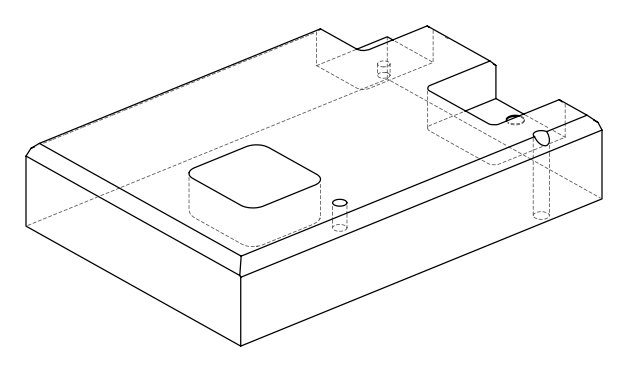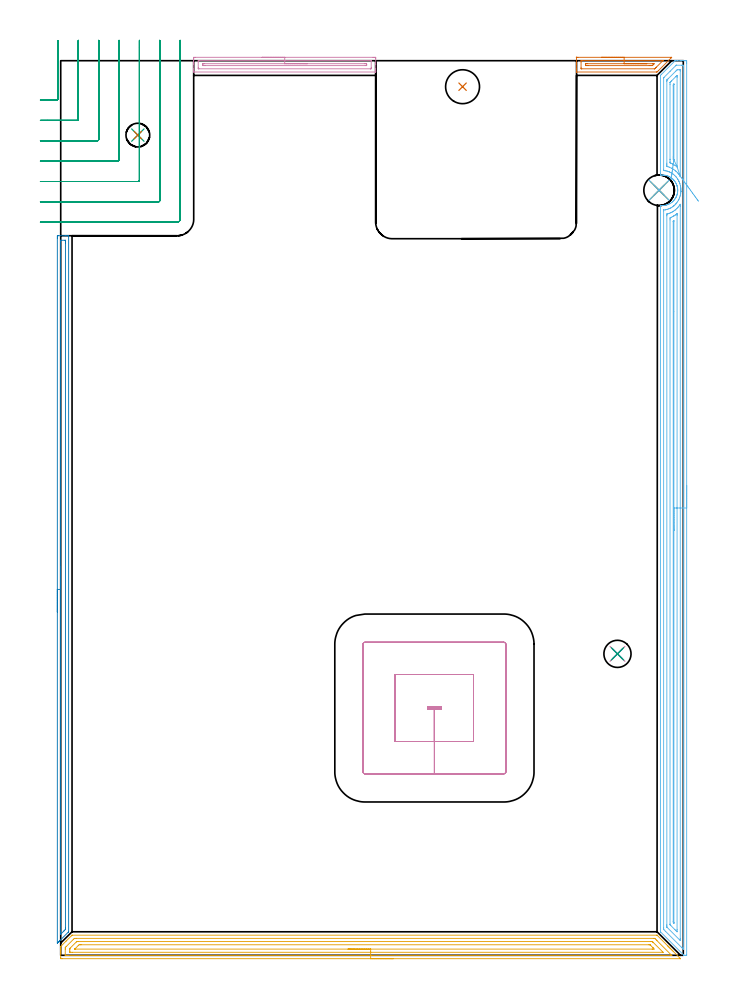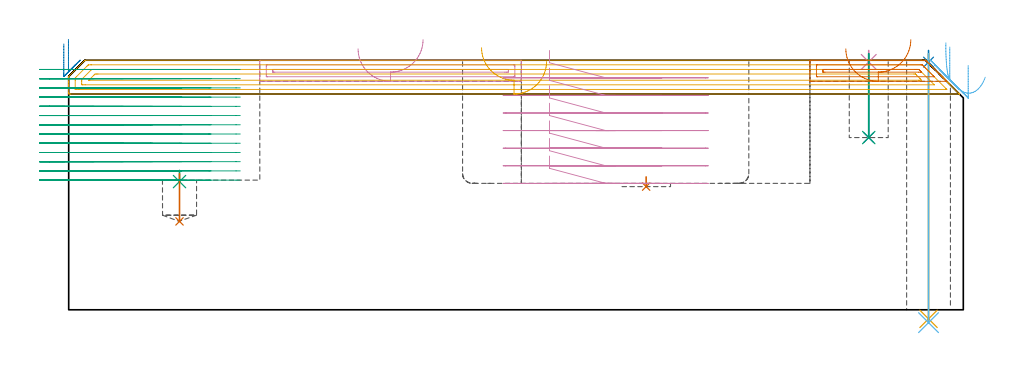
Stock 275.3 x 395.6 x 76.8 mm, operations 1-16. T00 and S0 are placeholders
(PLAN: 17 operations, 10 tool changes, 90.3 min)
(1 INDEXABLE_INSERT_DRILL_BLIND_HOLE_FROM_SOLID | STEP1POCKET | UGT0302_001 | 0.02 min | 6859 mm3)
(2 SPOT_DRILL | STEP1HOLE | NXT0321_9005460120000 | 0.03 min | 1 mm3)
(3 SPOT_DRILL_1 | STEP1POCKET_1 | NXT0321_9005460120000 | 0.04 min | 4055 mm3)
(4 SPOT_DRILL_2 | STEP1POCKET_2 | NXT0321_9005460120000 | 0.03 min | 1 mm3)
(5 DRILL_THROUGH_HOLE_INTO_CENTER | STEP1HOLE | NXT0301_042 | 0.33 min | 3012 mm3)
(6 DRILL_TO_ENLARGE_THROUGH_HOLE | STEP1HOLE | NXT0301_102 | 0.33 min | 7949 mm3)
(7 DRILL_BLIND_HOLE_INTO_CENTER | STEP1POCKET_1 | NXT0301_076 | 0.07 min | 1050 mm3)
(8 DRILL_BLIND_HOLE_INTO_CENTER_1 | STEP1POCKET_2 | NXT0301_042 | 0.1 min | 900 mm3)
(9 DRILL_TO_ENLARGE_BLIND_HOLE | STEP1POCKET_2 | UGT0301_373 | 0.1 min | 1781 mm3)
(10 AREA_MILL | FG_CHAMFER_SURFACE | UGT0205_001 | 2.1 min | 1875 mm3)
(11 AREA_MILL_1 | FG_CHAMFER_SURFACE_1 | UGT0205_001 | 8.81 min | 14891 mm3)
(12 AREA_MILL_2 | FG_CHAMFER_SURFACE_2 | UGT0205_001 | 15.61 min | 25903 mm3)
(13 AREA_MILL_3 | FG_CHAMFER_SURFACE_3 | UGT0205_001 | 1.11 min | 885 mm3)
(14 AREA_MILL_4 | FG_CHAMFER_SURFACE_4 | UGT0205_001 | 5.15 min | 3909 mm3)
(15 MILL_CORNER_NOTCH_RECTANGULAR | CORNER_NOTCH_RECTANGULAR | NXT0201_011 | Follow Part, ap 3, ae 75% | 18.22 min | 163293 mm3)
(16 MILL_RECTANGULAR_POCKET | POCKET_RECTANGULAR_STRAIGHT | NXT0201_007 | Follow Part, ap 6.25, ae 75% | 7.12 min | 270991 mm3)
(17 MILL_SLOT | SLOT_PARTIAL_RECTANGULAR | NXT0201_011 | Follow Part, ap 3, ae 75% | 31.16 min | 257175 mm3)
(TOOL UGT0302_001 | Indexable Insert Drill 15mm | D15 PA180 FL50 Z2)
(TOOL NXT0321_9005460120000 | NC Spot Drill, 142deg, 12mm, Carbide, Uncoated | D12 PA142 FL30 Z2)
(TOOL NXT0301_042 | Carbide Drill 7.1mm [860.1-0710-057A1-MM 2214] | D7.1 PA140 FL85 Z2)
(TOOL NXT0301_102 | Carbide Drill 13.5mm [860.1-1350-108A1-MM 2214] | D13.5 PA140 FL123 Z2)
(TOOL NXT0301_076 | Carbide Drill 10.5mm [860.1-1050-032A1-MM 2214] | D10.5 PA140 FL55 Z2)
(TOOL UGT0301_373 | Twist Drill Flat Bottom 12 mm | D12 PA180 FL101 Z2)
(TOOL UGT0205_001 | Chamfer Mill 20 x 3 x 45 deg. | D20 FL50 Z2)
(TOOL NXT0201_011 | ENDMILL 12mm [2P460-1200-NA 1630] | D12 FL38 Z6)
(TOOL NXT0201_007 | ENDMILL 25mm [R216.25-25050GCK54P 1620] | D25 R3 FL54 Z5)
(OP 1 INDEXABLE_INSERT_DRILL_BLIND_HOLE_FROM_SOLID)
G17 G21 G94 G90
T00 M6
G54
G17 G0 G90 X177.7 Y384.1 S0 M3
G43 Z86.8 H0
G94 G81 G98 Z37.9 F250. R40.9
G80
M5
M2
(OP 2 SPOT_DRILL)
G17 G21 G94 G90
T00 M6
G54
G17 G0 G90 X264.6 Y338.3 S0 M3
G43 Z86.8 H0
G94 G81 G98 Z76.219 F250. R79.8
G80
M5
M2
(OP 3 SPOT_DRILL_1)
G17 G21 G94 G90
T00 M6
G54
G17 G0 G90 X34.1 Y362.7 S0 M3
G43 Z86.8 H0
G94 G81 G98 Z39.448 F250. R42.9
G80
M5
M2
(OP 4 SPOT_DRILL_2)
G17 G21 G94 G90
T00 M6
G54
G17 G0 G90 X246.2 Y133.3 S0 M3
G43 Z86.8 H0
G94 G81 G98 Z76.275 F250. R79.8
G80
M5
M2
(OP 5 DRILL_THROUGH_HOLE_INTO_CENTER)
G17 G21 G94 G90
T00 M6
G54
G17 G0 G90 X264.6 Y338.3 S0 M3
G43 Z86.8 H1
G94 G73 G98 Z-2.792 F250. Q6.633 R78.8
G80
M5
M2
(OP 6 DRILL_TO_ENLARGE_THROUGH_HOLE)
G17 G21 G94 G90
T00 M6
G54
G17 G0 G90 X264.6 Y338.3 S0 M3
G43 Z86.8 H1
G94 G73 G98 Z-3.957 F250. Q13.459 R78.8
G80
M5
M2
(OP 7 DRILL_BLIND_HOLE_INTO_CENTER)
G17 G21 G94 G90
T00 M6
G54
G17 G0 G90 X34.1 Y362.7 S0 M3
G43 Z86.8 H1
G94 G81 G98 Z27.2 F250. R41.9
G80
M5
M2
(OP 8 DRILL_BLIND_HOLE_INTO_CENTER_1)
G17 G21 G94 G90
T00 M6
G54
G17 G0 G90 X246.2 Y133.3 S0 M3
G43 Z86.8 H1
G94 G81 G98 Z53. F250. R78.8
G80
M5
M2
(OP 9 DRILL_TO_ENLARGE_BLIND_HOLE)
G17 G21 G94 G90
T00 M6
G54
G17 G0 G90 X246.2 Y133.3 S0 M3
G43 Z86.8 H0
G94 G81 G98 Z53. F250. R78.8
G80
M5
M2
(OP 10 AREA_MILL)
G17 G21 G94 G90
T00 M6
G54
G17 G0 G90 X89.05 Y397.1 S1061 M3
G43 Z86.8 H0
Z80.3
G94 G1 X89.088 Z79.428 F250.
X89.202 Z78.564
X89.391 Z77.712
X89.653 Z76.88
X89.987 Z76.074
X90.39 Z75.3
X90.858 Z74.564
X91.39 Z73.872
X91.979 Z73.229
X92.622 Z72.64
X93.314 Z72.109
X94.05 Z71.64
X94.824 Z71.237
X95.63 Z70.903
X96.462 Z70.641
X97.314 Z70.452
X98.178 Z70.338
X99.05 Z70.3
X138.132
X138.711 Y397.098 Z70.302
X139.283 Y397.093 Z70.304
X139.293 Y397.091 Z70.305
X139.3 Y396.522 Z70.874
Y394.741 Z72.654
Y394.136 Z73.261
Y393.85 Z73.547
Y392.069 Z75.326
Y391.497 Z75.902
Y390.972 Z76.427
Y390.643 Z76.748
X139.291 Y390.603 Z76.788
X139.157 Y390.6 Z76.8
X58.943
X58.81 Y390.603 Z76.788
X58.808 Y390.64 Z76.751
X58.8 Y390.971 Z76.427
Y391.497 Z75.902
Y392.069 Z75.326
Y394.136 Z73.261
Y394.741 Z72.654
Y395.329 Z72.067
Y395.631 Z71.764
Y396.219 Z71.177
X58.802 Y396.522 Z70.874
X58.807 Y397.091 Z70.305
X58.817 Y397.093 Z70.304
X59.389 Y397.1 Z70.3
X99.05
Y395.686 Z71.714
X136.983 Y395.685 Z71.715
X137.093 Y395.683 Z71.717
X137.29 Y395.677 Z71.723
X137.293 Y395.631 Z71.769
X137.299 Y395.261 Z72.139
Y392.589 Z74.811
X137.293 Y392.069 Z75.331
X137.29 Y392.029 Z75.371
X137.147 Y392.02 Z75.38
X137.038 Y392.015 Z75.385
X136.983 Y392.014 Z75.386
X136.929
X61.117 Y392.015 Z75.385
X61.007 Y392.017 Z75.383
X60.81 Y392.023 Z75.377
X60.807 Y392.069 Z75.331
X60.801 Y392.439 Z74.961
X60.8 Y395.111 Z72.289
X60.807 Y395.631 Z71.769
X60.81 Y395.671 Z71.729
X60.953 Y395.68 Z71.72
X61.062 Y395.685 Z71.715
X61.117 Y395.686 Z71.714
X61.171
X99.05
Y394.272 Z73.128
X134.255 Y394.271 Z73.129
X134.725 Y394.27 Z73.13
X135.146 Y394.267 Z73.133
X135.277 Y394.265 Z73.135
X135.292 Y394.004 Z73.396
X135.297 Y393.85 Z73.55
X135.299 Y393.697 Z73.703
X135.295 Y393.543 Z73.857
X135.29 Y393.445 Z73.955
X135.25 Y393.435 Z73.965
X135.146 Y393.433 Z73.967
X134.676 Y393.429 Z73.971
X63.845
X63.375 Y393.43 Z73.97
X62.954 Y393.433 Z73.967
X62.823 Y393.435 Z73.965
X62.808 Y393.696 Z73.704
X62.803 Y393.85 Z73.55
X62.801 Y394.003 Z73.397
X62.805 Y394.157 Z73.243
X62.81 Y394.255 Z73.145
X62.85 Y394.265 Z73.135
X62.954 Y394.267 Z73.133
X63.424 Y394.271 Z73.129
X99.05 Y394.272 Z73.128
X99.922 Z73.167
X100.786 Z73.28
X101.638 Z73.469
X102.47 Z73.732
X103.276 Z74.065
X104.05 Z74.468
X104.786 Z74.937
X105.478 Z75.468
X106.121 Z76.057
X106.71 Z76.701
X107.242 Z77.393
X107.71 Z78.128
X108.113 Z78.902
X108.447 Z79.708
X108.709 Z80.54
X108.898 Z81.392
X109.012 Z82.257
X109.05 Z83.128
G0 Z86.8
M5
M2
(OP 11 AREA_MILL_1)
G17 G21 G94 G90
T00 M6
G54
G17 G0 G90 X147.05 Y-1.5 S1061 M3
G43 Z86.8 H0
Z76.4
G94 G1 X147.012 Z75.528 F250.
X146.898 Z74.664
X146.709 Z73.812
X146.447 Z72.98
X146.113 Z72.174
X145.71 Z71.4
X145.241 Z70.664
X144.71 Z69.972
X144.121 Z69.329
X143.478 Z68.74
X142.786 Z68.209
X142.05 Z67.74
X141.276 Z67.337
X140.47 Z67.003
X139.638 Z66.741
X138.786 Z66.552
X137.921 Z66.438
X137.05 Z66.4
X0.597 Y-1.499 Z66.401
X0.215 Y-1.495 Z66.402
X0.01 Y-1.492 Z66.404
X0. Y-1.12 Z66.776
Y0.633 Z68.527
Y1.212 Z69.109
Y1.509 Z69.405
Y2.089 Z69.985
Y2.385 Z70.281
Y2.979 Z70.878
Y3.7 Z71.599
X0.001 Y3.844 Z71.742
X0.01 Y3.9 Z71.796
X0.062 Y3.963 Z71.861
X2.381 Y6.281 Z74.18
X4.676 Y8.576 Z76.476
X4.97 Y8.868 Z76.765
X5.006 Y8.895 Z76.791
X5.056 Y8.9 Z76.8
X263.692
X263.698 Y8.898 Z76.798
X263.704 Y8.896 Z76.795
X268.464 Y4.138 Z72.034
X268.598 Y4.003 Z71.901
X268.763 Y3.838 Z71.735
X268.902 Y3.7 Z71.596
X269.044 Y3.557 Z71.455
X269.194 Y3.407 Z71.305
X269.34 Y3.262 Z71.157
X269.489 Y3.111 Z71.009
X269.625 Y2.976 Z70.874
X269.779 Y2.824 Z70.719
X270.271 Y2.329 Z70.229
X270.53 Y2.071 Z69.969
X270.654 Y1.947 Z69.843
X270.996 Y1.604 Z69.503
X274.097 Y-1.497 Z66.401
Y-1.498 Z66.4
X274.058 Y-1.5
X137.05
Y-0.086 Z67.814
X3.112
X2.381 Y-0.085 Z67.815
X2.218 Y-0.083 Z67.817
X2.04 Y-0.079 Z67.821
X2.009 Y-0.074 Z67.826
X2.005 Y-0.051 Z67.849
X2.003 Y-0.025 Z67.875
X2. Y0.13 Z68.03
X2.001 Y2.759 Z70.659
X2.007 Y3.262 Z71.162
X2.01 Y3.447 Z71.347
X2.098 Y3.539 Z71.439
X2.381 Y3.83 Z71.73
X5.63 Y7.079 Z74.979
X5.948 Y7.393 Z75.293
X6.036 Y7.474 Z75.374
X6.116 Y7.479 Z75.379
X6.84 Y7.485 Z75.385
X7.001
X262.07
X262.435 Y7.483 Z75.383
X262.617 Y7.48 Z75.38
X262.658 Y7.479 Z75.379
X262.71 Y7.432 Z75.332
X262.801 Y7.347 Z75.247
X263.383 Y6.767 Z74.667
X263.692 Y6.458 Z74.358
X269.935 Y0.214 Z68.114
X270.162 Y-0.016 Z67.884
X270.207 Y-0.066 Z67.834
X270.217 Y-0.08 Z67.82
X270.206 Y-0.081 Z67.819
X270.153 Y-0.083 Z67.817
X269.935 Y-0.085 Z67.815
X269.775 Y-0.086 Z67.814
X137.05
Y1.329 Z69.229
X5.056
X4.344 Y1.332 Z69.232
X4.164 Y1.336 Z69.236
X4.01 Y1.354 Z69.254
X4.004 Y1.509 Z69.409
X4.001 Y1.67 Z69.57
X4. Y2.385 Z70.285
X4.001 Y2.546 Z70.446
X4.005 Y2.708 Z70.608
X4.016 Y3.005 Z70.905
X4.164 Y3.164 Z71.064
X6.891 Y5.891 Z73.791
X7.061 Y6.05 Z73.95
X7.365 Y6.064 Z73.964
X7.55 Y6.07 Z73.97
X7.732 Y6.071 Z73.971
X261.017
X261.201 Y6.07 Z73.97
X261.567 Y6.064 Z73.964
X261.634 Y6.056 Z73.956
X261.659 Y6.035 Z73.935
X261.711 Y5.988 Z73.888
X261.81 Y5.891 Z73.791
X261.909 Y5.792 Z73.692
X266.368 Y1.332 Z69.232
Y1.329 Z69.229
X137.05
Y2.743 Z70.643
X6.476
X6.329 Y2.744 Z70.644
X6.251 Y2.746 Z70.646
X6.213 Y2.75 Z70.65
X6.228 Y2.772 Z70.672
X6.267 Y2.816 Z70.716
X6.333 Y2.884 Z70.784
X7.732 Y4.283 Z72.183
X8.107 Y4.646 Z72.546
X8.624 Y4.653 Z72.553
X8.988 Y4.656 Z72.556
X260.125 Y4.657 Z72.557
X260.49 Y4.656 Z72.556
X260.554 Y4.654 Z72.554
X260.582 Y4.651 Z72.551
X260.7 Y4.542 Z72.442
X260.916 Y4.334 Z72.234
X261.909 Y3.341 Z71.241
X261.982 Y3.262 Z71.162
X262.43 Y2.75 Z70.65
X261.909 Y2.745 Z70.645
X261.545 Y2.743 Z70.643
X137.05
X136.178 Z70.681
X135.313 Z70.795
X134.462 Z70.983
X133.63 Z71.246
X132.824 Z71.58
X132.05 Z71.982
X131.314 Z72.451
X130.622 Z72.982
X129.979 Z73.572
X129.389 Z74.215
X128.858 Z74.907
X128.39 Z75.643
X127.987 Z76.417
X127.653 Z77.222
X127.391 Z78.055
X127.202 Z78.906
X127.088 Z79.771
X127.05 Z80.643
G0 Z86.8
M5
M2
(OP 12 AREA_MILL_2)
G17 G21 G94 G90
T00 M6
G54
G17 G0 G90 X276.8 Y207.8 S1061 M3
G43 Z86.8 H0
Z75.2
G94 G1 Y207.762 Z74.328 F250.
Y207.648 Z73.464
Y207.459 Z72.612
Y207.197 Z71.78
Y206.863 Z70.974
Y206.46 Z70.2
Y205.992 Z69.464
Y205.46 Z68.772
Y204.871 Z68.129
Y204.228 Z67.54
Y203.536 Z67.009
Y202.8 Z66.54
Y202.026 Z66.137
Y201.22 Z65.803
Y200.388 Z65.541
Y199.536 Z65.352
Y198.672 Z65.238
Y197.8 Z65.2
Y0.183
X276.797 Y0.083 Z65.203
X276.792 Y0.01 Z65.206
X276.468 Y0. Z65.532
X276.145 Z65.854
X275.602 Y0.001 Z66.39
X275.594 Y0.002 Z66.398
X275.422 Y0.178 Z66.577
X265.32 Y10.279 Z76.679
X265.225 Y10.377 Z76.772
X265.205 Y10.405 Z76.791
X265.2 Y10.466 Z76.8
Y331.482
X265.205 Y331.599 Z76.791
X265.382 Y331.592 Z76.615
X265.574 Y331.577 Z76.423
X265.982 Y331.559 Z76.017
X266.422 Y331.566 Z75.577
X266.861 Y331.602 Z75.137
X267.032 Y331.627 Z74.965
X267.3 Y331.667 Z74.695
X267.738 Y331.762 Z74.255
X267.904 Y331.81 Z74.091
X268.183 Y331.889 Z73.816
X268.621 Y332.049 Z73.379
X269.211 Y332.312 Z72.788
X269.323 Y332.376 Z72.676
X269.499 Y332.477 Z72.499
X269.946 Y332.767 Z72.052
X270.116 Y332.892 Z71.883
X270.379 Y333.086 Z71.62
X270.524 Y333.206 Z71.475
X270.667 Y333.344 Z71.333
X270.898 Y333.569 Z71.1
X271.259 Y333.952 Z70.741
X271.379 Y334.1 Z70.621
X271.693 Y334.539 Z70.307
X271.738 Y334.612 Z70.261
X271.977 Y334.994 Z70.022
X272.138 Y335.294 Z69.861
X272.179 Y335.392 Z69.818
X272.227 Y335.506 Z69.768
X272.319 Y335.718 Z69.678
X272.391 Y335.887 Z69.604
X272.413 Y335.953 Z69.581
X272.528 Y336.281 Z69.47
X272.546 Y336.332 Z69.453
X272.667 Y336.781 Z69.33
X272.68 Y336.847 Z69.317
X272.755 Y337.227 Z69.244
X272.811 Y337.675 Z69.187
X272.812 Y337.694 Z69.185
X272.814 Y337.742 Z69.181
X272.833 Y338.091 Z69.156
X272.836 Y338.122
Y338.145 Z69.157
X272.834 Y338.308 Z69.154
X272.835 Y338.503 Z69.161
Y338.569
X272.829 Y338.636 Z69.165
X272.803 Y339.016 Z69.195
X272.778 Y339.192 Z69.22
X272.759 Y339.327 Z69.239
X272.738 Y339.462 Z69.256
X272.722 Y339.53 Z69.268
X272.658 Y339.833 Z69.334
X272.642 Y339.911 Z69.352
X272.624 Y339.977 Z69.37
X272.583 Y340.129 Z69.415
X272.519 Y340.356 Z69.479
X272.474 Y340.481 Z69.524
X272.357 Y340.806 Z69.642
X272.317 Y340.901 Z69.683
X272.167 Y341.25 Z69.831
X272.137 Y341.311 Z69.86
X272.132 Y341.318 Z69.864
X271.901 Y341.732 Z70.099
X271.64 Y342.144 Z70.36
X271.259 Y342.646 Z70.741
X271.187 Y342.728 Z70.812
X271.083 Y342.846 Z70.915
X271. Y342.933 Z70.997
X270.902 Y343.037 Z71.096
X270.83 Y343.107 Z71.169
X270.646 Y343.281 Z71.354
X270.38 Y343.513 Z71.62
X270.102 Y343.728 Z71.898
X269.817 Y343.931 Z72.183
X269.5 Y344.122 Z72.5
X269.231 Y344.264 Z72.768
X269.064 Y344.353 Z72.935
X268.621 Y344.553 Z73.379
X268.223 Y344.7 Z73.776
X268.169 Y344.716 Z73.831
X267.821 Y344.825 Z74.179
X267.741 Y344.844 Z74.259
X267.303 Y344.933 Z74.697
X266.861 Y344.998 Z75.138
X266.578 Y345.021 Z75.421
X266.422 Y345.034 Z75.577
X265.981 Y345.042 Z76.017
X265.627 Y345.03 Z76.371
X265.206 Y345.001 Z76.792
X265.2 Y345.789 Z76.8
Y389.088
X265.202 Y389.098 Z76.797
X265.204 Y389.103 Z76.795
X265.218 Y389.118 Z76.781
X265.566 Y389.468 Z76.431
X265.693 Y389.593 Z76.307
X271.367 Y395.268 Z70.631
X271.442 Y395.344 Z70.554
X271.655 Y395.555 Z70.345
X271.667 Y395.566 Z70.333
X271.709 Y395.598 Z70.289
X271.984 Y395.6 Z70.014
X272.769 Z69.226
X274.015 Z67.982
X274.538 Z67.457
X275.161 Z66.835
X275.422 Z66.573
X276.045 Z65.951
X276.307 Y395.597 Z65.689
X276.791 Y395.591 Z65.205
X276.794 Y395.463 Z65.203
X276.799 Y394.97 Z65.201
X276.8 Y394.471 Z65.2
Y197.8
X275.386 Z66.614
Y3.312
X275.382 Y2.911 Z66.618
X275.379 Y2.711 Z66.621
X275.376 Y2.685 Z66.624
X275.341 Y2.716 Z66.659
X275.282 Y2.772 Z66.718
X274.737 Y3.312 Z67.263
X274.538 Y3.512 Z67.462
X267.462 Y10.587 Z74.538
X266.693 Y11.36 Z75.307
X266.641 Y11.419 Z75.359
X266.621 Y11.445 Z75.379
X266.619 Y11.468 Z75.381
X266.616 Y11.575 Z75.384
X266.615 Y11.789 Z75.385
X266.614 Y12.218 Z75.386
X266.615 Y329.228 Z75.385
X266.617 Y329.443 Z75.383
X266.62 Y329.549 Z75.38
X266.621 Y329.568 Z75.379
X266.64 Y329.573 Z75.36
X266.688 Y329.583 Z75.312
X267.462 Y329.681 Z74.538
X267.474 Y329.682 Z74.526
X267.532 Y329.694 Z74.468
X268.184 Y329.858 Z73.816
X268.347 Y329.906 Z73.653
X268.851 Y330.078 Z73.149
X269.231 Y330.234 Z72.769
X269.479 Y330.344 Z72.521
X269.691 Y330.442 Z72.309
X269.967 Y330.588 Z72.033
X270.06 Y330.644 Z71.94
X270.116 Y330.679 Z71.884
X270.593 Y330.999 Z71.407
X271. Y331.296 Z71.
X271.105 Y331.376 Z70.895
X271.232 Y331.482 Z70.768
X271.567 Y331.803 Z70.433
X271.884 Y332.122 Z70.116
X272.008 Y332.252 Z69.992
X272.119 Y332.376 Z69.881
X272.409 Y332.741 Z69.591
X272.769 Y333.242 Z69.231
X272.78 Y333.259 Z69.22
X272.787 Y333.271 Z69.213
X273.113 Y333.817 Z68.887
X273.297 Y334.165 Z68.703
X273.363 Y334.312 Z68.637
X273.653 Y334.985 Z68.347
X273.673 Y335.039 Z68.327
X273.68 Y335.059 Z68.32
X273.887 Y335.717 Z68.113
X273.951 Y335.953 Z68.049
X274.061 Y336.435 Z67.939
X274.137 Y336.847 Z67.863
X274.161 Y337.038 Z67.839
X274.22 Y337.581 Z67.78
X274.234 Y337.742 Z67.766
X274.243 Y337.859 Z67.757
X274.246 Y337.899 Z67.754
X274.247 Y337.929 Z67.753
X274.248 Y338.035 Z67.752
X274.243 Y338.636 Z67.757
X274.224 Y338.953 Z67.776
X274.202 Y339.248 Z67.798
X274.166 Y339.53 Z67.834
X274.102 Y339.971 Z67.898
X274.006 Y340.424 Z67.994
X273.808 Y341.162 Z68.192
X273.756 Y341.318 Z68.244
X273.653 Y341.601 Z68.347
X273.401 Y342.213 Z68.599
X273.333 Y342.366 Z68.667
X273.149 Y342.723 Z68.851
X272.92 Y343.107 Z69.08
X272.769 Y343.345 Z69.231
X272.295 Y344.001 Z69.705
X272.113 Y344.229 Z69.887
X271.884 Y344.485 Z70.116
X271.471 Y344.895 Z70.529
X271. Y345.301 Z71.
X270.726 Y345.512 Z71.274
X270.331 Y345.789 Z71.669
X270.116 Y345.915 Z71.884
X269.621 Y346.183 Z72.379
X269.231 Y346.367 Z72.769
X269.019 Y346.462 Z72.981
X268.427 Y346.684 Z73.573
X268.347 Y346.709 Z73.653
X268.311 Y346.719 Z73.689
X267.822 Y346.838 Z74.178
X267.462 Y346.91 Z74.538
X267.194 Y346.955 Z74.806
X266.763 Y347.008 Z75.237
X266.681 Y347.018 Z75.319
X266.642 Y347.026 Z75.358
X266.622 Y347.031 Z75.378
X266.621 Y347.047 Z75.379
X266.618 Y347.144 Z75.382
X266.614 Y347.541 Z75.386
Y347.578
X266.615 Y387.817 Z75.385
X266.619 Y388.03 Z75.381
X266.621 Y388.053 Z75.379
X266.634 Y388.073 Z75.366
X266.669 Y388.114 Z75.331
X266.735 Y388.183 Z75.265
X269.496 Y390.946 Z72.504
X271.884 Y393.334 Z70.116
X272.132 Y393.573 Z69.868
X272.152 Y393.59 Z69.848
X272.179 Y393.594 Z69.821
X272.238 Y393.597 Z69.762
X272.355 Y393.6 Z69.645
X274.538 Y393.599 Z67.462
X275.011 Y393.597 Z66.989
X275.261 Y393.59 Z66.739
X275.379 Y393.584 Z66.621
X275.385 Y393.219 Z66.615
Y393.182
X275.386 Y197.8 Z66.614
X273.972 Z68.028
X273.971 Y7.463 Z68.029
X273.967 Y6.889 Z68.033
X273.964 Y6.575 Z68.036
X273.653 Y6.85 Z68.347
X273.611 Y6.889 Z68.389
X268.245 Y12.254 Z73.755
X268.142 Y12.362 Z73.858
X268.073 Y12.436 Z73.927
X268.035 Y12.481 Z73.965
X268.033 Y12.497 Z73.967
X268.031 Y12.574 Z73.969
X268.029 Y13.149 Z73.971
X268.028 Y13.47 Z73.972
X268.029 Y327.011 Z73.971
Y327.332
X268.033 Y327.654 Z73.967
X268.035 Y327.745 Z73.965
X268.041 Y327.777 Z73.959
X268.059 Y327.784 Z73.941
X268.149 Y327.809 Z73.851
X268.383 Y327.869 Z73.617
X268.521 Y327.905 Z73.479
X269.053 Y328.085 Z72.947
X269.231 Y328.151 Z72.769
X269.629 Y328.308 Z72.371
X270.116 Y328.534 Z71.884
X270.289 Y328.624 Z71.711
X270.606 Y328.8 Z71.394
X270.847 Y328.955 Z71.153
X271. Y329.058 Z71.
X271.372 Y329.318 Z70.628
X271.881 Y329.694 Z70.119
X271.883 Y329.696 Z70.117
X272.339 Y330.128 Z69.661
X272.769 Y330.554 Z69.231
X272.786 Y330.571 Z69.214
X272.801 Y330.588 Z69.199
X273.066 Y330.89 Z68.934
X273.194 Y331.052 Z68.806
X273.524 Y331.482 Z68.476
X273.579 Y331.558 Z68.421
X273.653 Y331.664 Z68.347
X273.942 Y332.085 Z68.058
X273.966 Y332.097 Z68.034
X273.968 Y332.081 Z68.032
X273.97 Y332.056 Z68.03
X273.971 Y331.482 Z68.029
Y331.161
X273.972 Y197.8 Z68.028
X272.557 Z69.443
Y11.36
X272.555 Y10.682 Z69.445
X272.552 Y10.466 Z69.448
X272.55 Y10.414 Z69.45
X272.537 Y10.423 Z69.463
X272.486 Y10.466 Z69.514
X271.884 Y11.064 Z70.116
X271.588 Y11.36 Z70.412
X269.802 Y13.149 Z72.198
X269.481 Y13.479 Z72.519
X269.449 Y13.516 Z72.551
X269.447 Y13.532 Z72.553
X269.444 Y13.574 Z72.556
X269.443 Y13.659 Z72.557
Y13.829
Y325.223
X269.447 Y325.899 Z72.553
X269.45 Y326.117 Z72.55
X269.905 Y326.33 Z72.095
X270.51 Y326.612 Z71.49
X271. Y326.87 Z71.
X271.091 Y326.92 Z70.909
X271.244 Y327.011 Z70.756
X271.63 Y327.269 Z70.37
X271.884 Y327.444 Z70.116
X272.151 Y327.636 Z69.849
X272.518 Y327.905 Z69.482
X272.529 Y327.906 Z69.471
X272.55 Y327.905 Z69.45
X272.553 Y327.661 Z69.447
X272.556 Y327.226 Z69.444
X272.557 Y197.8 Z69.443
X271.143 Z70.857
Y14.648
X271.142 Y14.358 Z70.858
X271.14 Y14.276 Z70.86
X271.138 Y14.266 Z70.862
X271.136 Z70.864
X271.123 Y14.276 Z70.877
X271.076 Y14.322 Z70.924
X271. Y14.401 Z71.
X270.873 Y14.537 Z71.127
X270.863 Y14.793 Z71.137
X270.859 Y14.937 Z71.141
X270.857 Y15.081 Z71.143
Y324.329
X270.858 Y324.472 Z71.142
X270.862 Y324.617 Z71.138
X270.864 Y324.653 Z71.136
X270.876 Y324.662 Z71.124
X270.912 Y324.683 Z71.088
X271.103 Y324.779 Z70.897
X271.129 Y324.788 Z70.871
X271.136 Y324.789 Z70.864
X271.138 Y324.762 Z70.862
X271.142 Y324.473 Z70.858
X271.143 Y284.689 Z70.857
Y197.8
Y196.928 Z70.895
Y196.064 Z71.009
Y195.212 Z71.198
Y194.38 Z71.46
Y193.574 Z71.794
Y192.8 Z72.197
Y192.064 Z72.665
Y191.372 Z73.196
Y190.729 Z73.786
Y190.14 Z74.429
Y189.608 Z75.121
Y189.14 Z75.857
Y188.737 Z76.631
Y188.403 Z77.437
Y188.141 Z78.269
Y187.952 Z79.12
Y187.838 Z79.985
Y187.8 Z80.857
G0 Z86.8
X282.05 Y333.436
Z71.562
G1 X281.769 Y333.82 Z70.831
X281.452 Y334.254 Z70.144
X281.1 Y334.735 Z69.507
X280.717 Y335.259 Z68.923
X280.306 Y335.822 Z68.399
X279.869 Y336.419 Z67.937
X279.41 Y337.047 Z67.542
X278.932 Y337.7 Z67.216
X278.439 Y338.374 Z66.962
X277.936 Y339.063 Z66.781
X277.424 Y339.762 Z66.676
X276.91 Y340.465 Z66.646
X276.395 Y341.169 Z66.693
X275.885 Y341.866 Z66.815
X275.384 Y342.552 Z67.012
X274.894 Y343.221 Z67.282
X274.42 Y343.869 Z67.624
X273.966 Y344.491 Z68.034
X273.907 Y344.571 Z68.093
X273.854 Y344.647 Z68.146
X273.756 Y344.792 Z68.244
X273.681 Y344.895 Z68.319
X273.653 Y344.933 Z68.347
X273.291 Y345.421 Z68.709
X272.998 Y345.789 Z69.002
X272.769 Y346.046 Z69.231
X272.113 Y346.684 Z69.887
X271.884 Y346.884 Z70.116
X271.701 Y347.038 Z70.299
X271.056 Y347.521 Z70.944
X271. Y347.56 Z71.
X270.973 Y347.578 Z71.027
X270.116 Y348.057 Z71.884
X269.251 Y348.452 Z72.749
X269.231 Y348.459 Z72.769
X269.196 Y348.472 Z72.804
X268.56 Y348.679 Z73.44
X268.035 Y348.838 Z73.965
X268.033 Y349.044 Z73.967
X268.03 Y349.366 Z73.97
X268.029 Y349.688 Z73.971
X268.028 Y350.26 Z73.972
X268.029 Y386.349 Z73.971
X268.034 Y386.922 Z73.966
X268.035 Y387.001 Z73.965
X268.044 Y387.033 Z73.956
X268.067 Y387.06 Z73.933
X268.137 Y387.134 Z73.863
X268.347 Y387.347 Z73.653
X268.58 Y387.581 Z73.42
X271.884 Y390.885 Z70.116
X272.137 Y391.137 Z69.863
X272.396 Y391.393 Z69.604
X272.588 Y391.576 Z69.412
X272.769 Y391.59 Z69.231
X273.451 Y391.598 Z68.549
X273.653 Y391.595 Z68.347
X273.857 Y391.59 Z68.143
X273.965 Y391.577 Z68.035
X273.968 Y391.5 Z68.032
X273.969 Y391.393 Z68.031
X273.971 Y391.072 Z68.029
Y344.716
X273.97 Y344.575 Z68.03
X273.966 Y344.491 Z68.034
X272.551 Y348.675 Z69.449
X272.537 Y348.683 Z69.463
X272.493 Y348.714 Z69.507
X272.382 Y348.797 Z69.618
X272.281 Y348.873 Z69.719
X271.884 Y349.161 Z70.116
X271.592 Y349.366 Z70.408
X271. Y349.712 Z71.
X270.754 Y349.85 Z71.246
X270.55 Y349.96 Z71.45
X270.287 Y350.087 Z71.713
X270.116 Y350.164 Z71.884
X269.898 Y350.26 Z72.102
X269.535 Y350.414 Z72.465
X269.467 Y350.445 Z72.533
X269.449 Y350.455 Z72.551
X269.448 Y350.479 Z72.552
X269.444 Y351.154 Z72.556
X269.443 Y351.835 Z72.557
Y352.049
Y385.134
X269.444 Y385.813 Z72.556
X269.446 Y385.921 Z72.554
X269.45 Y385.972 Z72.55
X269.455 Y385.995 Z72.545
X269.482 Y386.028 Z72.518
X269.798 Y386.349 Z72.202
X270.116 Y386.667 Z71.884
X272.021 Y388.573 Z69.979
X272.16 Y388.711 Z69.84
X272.356 Y388.901 Z69.644
X272.472 Y389.011 Z69.528
X272.551 Y389.068 Z69.449
X272.554 Y388.928 Z69.446
X272.556 Y388.711 Z69.444
X272.557 Y388.277 Z69.443
Y349.152
X272.555 Y348.801 Z69.445
X272.551 Y348.675 Z69.449
X271.137 Y351.805 Z70.863
X271.123 Y351.811 Z70.877
X271. Y351.87 Z71.
X270.881 Y351.93 Z71.119
X270.864 Y352.049 Z71.136
X270.861 Y352.189 Z71.139
X270.857 Y352.943 Z71.143
Y353.087
Y384.384
X270.859 Y384.529 Z71.141
X270.864 Y384.818 Z71.136
X270.872 Y384.962 Z71.128
X271.016 Y385.118 Z70.984
X271.102 Y385.202 Z70.898
X271.132 Y385.227 Z70.868
X271.138 Y385.228 Z70.862
X271.14 Y385.226 Z70.86
X271.142 Y385.204 Z70.858
X271.143 Y385.134 Z70.857
Y385.06
Y351.904
X271.141 Y351.856 Z70.859
X271.139 Y351.819 Z70.861
X271.137 Y351.805 Z70.863
X271.016 Y350.956 Z71.022
X270.898 Y350.124 Z71.255
X270.784 Y349.315 Z71.56
X270.673 Y348.535 Z71.936
X270.568 Y347.791 Z72.378
X270.468 Y347.087 Z72.885
X270.375 Y346.43 Z73.451
X270.289 Y345.825 Z74.073
X270.211 Y345.275 Z74.746
X270.142 Y344.786 Z75.465
X270.082 Y344.36 Z76.224
X270.031 Y344.002 Z77.018
X269.99 Y343.714 Z77.841
X269.959 Y343.497 Z78.685
X269.939 Y343.355 Z79.546
X269.929 Y343.287 Z80.415
X269.93 Y343.294 Z81.288
X269.942 Y343.377 Z82.156
G0 Z86.8
M5
M2
(OP 13 AREA_MILL_3)
G17 G21 G94 G90
T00 M6
G54
G17 G0 G90 X239.15 Y397.1 S1061 M3
G43 Z86.8 H0
Z80.3
G94 G1 X239.188 Z79.428 F250.
X239.302 Z78.564
X239.491 Z77.712
X239.753 Z76.88
X240.087 Z76.074
X240.49 Z75.3
X240.958 Z74.564
X241.49 Z73.872
X242.079 Z73.229
X242.722 Z72.64
X243.414 Z72.108
X244.15 Z71.64
X244.924 Z71.237
X245.73 Z70.903
X246.562 Z70.641
X247.414 Z70.452
X248.278 Z70.338
X249.15 Z70.3
X269.966
X270.096 Y397.097 Z70.303
X270.185 Y397.092 Z70.306
X270.065 Y396.967 Z70.43
X269.922 Y396.822 Z70.577
X264.265 Y391.165 Z76.235
X263.868 Y390.767 Z76.629
X263.704 Y390.604 Z76.79
X263.394 Y390.6 Z76.8
X228.229
X228.11 Y390.603 Z76.788
X228.107 Y390.637 Z76.755
X228.1 Y390.936 Z76.463
Y391.551 Z75.847
Y392.069 Z75.326
Y394.109 Z73.289
Y394.741 Z72.654
X228.101 Y397.095 Z70.301
X228.102 Y397.096 Z70.3
X228.674 Y397.1
X249.15
Y395.686 Z71.714
X266.119 Y395.685 Z71.715
X266.229 Y395.683 Z71.717
X266.3 Y395.679 Z71.721
X266.317 Y395.676 Z71.724
X266.312 Y395.669 Z71.731
X266.279 Y395.631 Z71.769
X266.173 Y395.523 Z71.877
X266.065 Y395.414 Z71.986
X263.394 Y392.743 Z74.657
X263.056 Y392.407 Z74.993
X262.712 Y392.069 Z75.331
X262.67 Y392.032 Z75.368
X262.611 Y392.021 Z75.379
X262.556 Y392.016 Z75.384
X262.504 Y392.015 Z75.385
X230.4
X230.291 Y392.018 Z75.382
X230.11 Y392.025 Z75.375
X230.108 Y392.069 Z75.331
X230.101 Y392.423 Z74.977
Y395.095 Z72.305
X230.108 Y395.631 Z71.769
X230.11 Y395.669 Z71.731
X230.237 Y395.679 Z71.721
X230.346 Y395.684 Z71.716
X230.4 Y395.686 Z71.714
X230.455
X249.15
Y394.272 Z73.128
X261.613 Y394.271 Z73.129
X262.083 Y394.27 Z73.13
X262.235 Y394.269 Z73.131
X262.423 Y394.265 Z73.135
X262.271 Y394.082 Z73.318
X262.043 Y393.85 Z73.55
X261.826 Y393.637 Z73.763
X261.613 Y393.435 Z73.965
X261.142 Y393.431 Z73.969
X260.723 Y393.429 Z73.971
X260.254
X233.126
X232.654 Y393.431 Z73.969
X232.235 Y393.435 Z73.965
X232.11 Y393.45 Z73.95
X232.103 Y393.715 Z73.685
X232.101 Y393.85 Z73.55
X232.1 Y393.985 Z73.415
X232.104 Y394.121 Z73.279
X232.108 Y394.211 Z73.189
X232.113 Y394.265 Z73.135
X232.131 Y394.267 Z73.133
X232.235 Y394.269 Z73.131
X232.705 Y394.271 Z73.129
X249.15 Y394.272 Z73.128
X250.022 Z73.167
X250.886 Z73.28
X251.738 Z73.469
X252.57 Z73.732
X253.376 Z74.065
X254.15 Z74.468
X254.886 Z74.937
X255.578 Z75.468
X256.221 Z76.057
X256.81 Z76.701
X257.342 Z77.393
X257.81 Z78.128
X258.213 Z78.902
X258.547 Z79.708
X258.809 Z80.54
X258.998 Z81.392
X259.112 Z82.257
X259.15 Z83.128
G0 Z86.8
M5
M2
(OP 14 AREA_MILL_4)
G17 G21 G94 G90
T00 M6
G54
G17 G0 G90 X-1.5 Y151.8 S1061 M3
G43 Z86.8 H0
Z81.8
G94 G1 Y151.838 Z80.928 F250.
Y151.952 Z80.063
Y152.141 Z79.212
Y152.403 Z78.38
Y152.737 Z77.574
Y153.14 Z76.8
Y153.608 Z76.064
Y154.14 Z75.372
Y154.729 Z74.729
Y155.372 Z74.14
Y156.064 Z73.608
Y156.8 Z73.14
Y157.574 Z72.737
Y158.38 Z72.403
Y159.212 Z72.141
Y160.064 Z71.952
Y160.928 Z71.838
Y161.8 Z71.8
Y317.025
X-1.499 Y317.59 Z71.801
X-1.497 Y317.914
X-1.493 Y318.19 Z71.803
X-1.18 Y318.2 Z72.115
X1.988 Z75.284
X2.308 Z75.603
X3.266 Z76.565
X3.385 Y318.196 Z76.677
X3.498 Y318.19 Z76.788
X3.5 Y318.036 Z76.8
Y10.474
X3.495 Y10.405 Z76.79
X3.468 Y10.37 Z76.764
X3.312 Y10.211 Z76.611
X-0.308 Y6.59 Z72.988
X-0.443 Y6.456 Z72.855
X-0.606 Y6.293 Z72.692
X-0.744 Y6.154 Z72.551
X-0.889 Y6.01 Z72.409
X-1.032 Y5.867 Z72.265
X-1.18 Y5.717 Z72.115
X-1.335 Y5.564 Z71.963
X-1.498 Y5.402 Z71.8
X-1.499 Y5.433 Z71.799
X-1.5 Y5.46 Z71.8
Y161.8
X-0.086 Z73.214
X-0.085 Y315.804 Z73.215
X-0.083 Y316.137 Z73.217
X-0.081 Y316.177 Z73.219
X-0.08 Y316.19 Z73.22
X-0.054 Y316.192 Z73.246
X0.049 Y316.197 Z73.349
X0.178 Y316.2 Z73.478
X1.924 Y316.198 Z75.224
X2.047 Y316.193 Z75.347
X2.07 Y316.191 Z75.37
X2.079 Y316.15 Z75.379
X2.082 Y316.036 Z75.382
X2.084 Y315.804 Z75.384
X2.086 Y315.139 Z75.386
Y314.912
X2.085 Y12.26 Z75.385
X2.081 Y11.599 Z75.381
X2.079 Y11.482 Z75.379
X2.07 Y11.432 Z75.37
X2.012 Y11.367 Z75.312
X1.723 Y11.073 Z75.023
X1.436 Y10.786 Z74.736
X0.231 Y9.581 Z73.531
X0.009 Y9.365 Z73.309
X-0.047 Y9.314 Z73.253
X-0.079 Y9.289 Z73.221
X-0.082 Y9.349 Z73.218
X-0.084 Y9.581 Z73.216
X-0.085 Y9.953 Z73.215
X-0.086 Y10.246 Z73.214
Y161.8
Y162.672 Z73.252
Y163.536 Z73.366
Y164.388 Z73.555
Y165.22 Z73.817
Y166.026 Z74.151
Y166.8 Z74.554
Y167.536 Z75.023
Y168.228 Z75.554
Y168.871 Z76.143
Y169.46 Z76.786
Y169.992 Z77.478
Y170.46 Z78.214
Y170.863 Z78.988
Y171.197 Z79.794
Y171.459 Z80.626
Y171.648 Z81.478
Y171.762 Z82.343
Y171.8 Z83.214
G0 Z86.8
M5
M2
(OP 15 MILL_CORNER_NOTCH_RECTANGULAR)
G17 G21 G94 G90
T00 M6
G54
G17 G0 G90 X-9. Y378.2 S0 M3
G43 Z86.8 H1
Z73.961
G94 G1 X-6. F250.
X-1.795 F500.
G3 X-1.2 Y378.795 R0.6
G1 Y401.479
Y404.479 F250.
G0 Z86.8
X-9. Y369.2
Z73.961
G1 X-6.
X7.204 F500.
G3 X7.8 Y369.796 R0.6
G1 Y401.6
Y404.6 F250.
G0 Z86.8
X-9. Y360.2
Z73.961
G1 X-6.
X16.204 F500.
G3 X16.8 Y360.796 R0.6
G1 Y401.6
Y404.6 F250.
G0 Z86.8
X-9. Y351.2
Z73.961
G1 X-6.
X25.204 F500.
G3 X25.8 Y351.796 R0.6
G1 Y401.6
Y404.6 F250.
G0 Z86.8
X-9. Y342.2
Z73.961
G1 X-6.
X34.204 F500.
G3 X34.8 Y342.796 R0.6
G1 Y401.6
Y404.6 F250.
G0 Z86.8
X-9. Y333.2
Z73.961
G1 X-6.
X43.204 F500.
G3 X43.8 Y333.796 R0.6
G1 Y401.6
Y404.6 F250.
G0 Z86.8
X-9. Y324.2
Z73.961
G1 X-6.
X51.5 F500.
G3 X52.8 Y325.5 R1.3
G1 Y401.6
Y404.6 F250.
G0 Z86.8
X-9. Y378.2
Z71.123
G1 X-6.
X-1.795 F500.
G3 X-1.2 Y378.795 R0.6
G1 Y401.479
Y404.479 F250.
G0 Z86.8
X-9. Y369.2
Z71.123
G1 X-6.
X7.204 F500.
G3 X7.8 Y369.796 R0.6
G1 Y401.6
Y404.6 F250.
G0 Z86.8
X-9. Y360.2
Z71.123
G1 X-6.
X16.204 F500.
G3 X16.8 Y360.796 R0.6
G1 Y401.6
Y404.6 F250.
G0 Z86.8
X-9. Y351.2
Z71.123
G1 X-6.
X25.204 F500.
G3 X25.8 Y351.796 R0.6
G1 Y401.6
Y404.6 F250.
G0 Z86.8
X-9. Y342.2
Z71.123
G1 X-6.
X34.204 F500.
G3 X34.8 Y342.796 R0.6
G1 Y401.6
Y404.6 F250.
G0 Z86.8
X-9. Y333.2
Z71.123
G1 X-6.
X43.204 F500.
G3 X43.8 Y333.796 R0.6
G1 Y401.6
Y404.6 F250.
G0 Z86.8
X-9. Y324.2
Z71.123
G1 X-6.
X51.5 F500.
G3 X52.8 Y325.5 R1.3
G1 Y401.6
Y404.6 F250.
G0 Z86.8
X-9. Y378.2
Z68.285
G1 X-6.
X-1.795 F500.
G3 X-1.2 Y378.795 R0.6
G1 Y401.479
Y404.479 F250.
G0 Z86.8
X-9. Y369.2
Z68.285
G1 X-6.
X7.204 F500.
G3 X7.8 Y369.796 R0.6
G1 Y401.6
Y404.6 F250.
G0 Z86.8
X-9. Y360.2
Z68.285
G1 X-6.
X16.204 F500.
G3 X16.8 Y360.796 R0.6
G1 Y401.6
Y404.6 F250.
G0 Z86.8
X-9. Y351.2
Z68.285
G1 X-6.
X25.204 F500.
G3 X25.8 Y351.796 R0.6
G1 Y401.6
Y404.6 F250.
G0 Z86.8
X-9. Y342.2
Z68.285
G1 X-6.
X34.204 F500.
G3 X34.8 Y342.796 R0.6
G1 Y401.6
Y404.6 F250.
G0 Z86.8
X-9. Y333.2
Z68.285
G1 X-6.
X43.204 F500.
G3 X43.8 Y333.796 R0.6
G1 Y401.6
Y404.6 F250.
G0 Z86.8
X-9. Y324.2
Z68.285
G1 X-6.
X51.5 F500.
G3 X52.8 Y325.5 R1.3
G1 Y401.6
Y404.6 F250.
G0 Z86.8
X-9. Y378.2
Z65.446
G1 X-6.
X-1.795 F500.
G3 X-1.2 Y378.795 R0.6
G1 Y401.479
Y404.479 F250.
G0 Z86.8
X-9. Y369.2
Z65.446
G1 X-6.
X7.204 F500.
G3 X7.8 Y369.796 R0.6
G1 Y401.6
Y404.6 F250.
G0 Z86.8
X-9. Y360.2
Z65.446
G1 X-6.
X16.204 F500.
G3 X16.8 Y360.796 R0.6
G1 Y401.6
Y404.6 F250.
G0 Z86.8
X-9. Y351.2
Z65.446
G1 X-6.
X25.204 F500.
G3 X25.8 Y351.796 R0.6
G1 Y401.6
Y404.6 F250.
G0 Z86.8
X-9. Y342.2
Z65.446
G1 X-6.
X34.204 F500.
G3 X34.8 Y342.796 R0.6
G1 Y401.6
Y404.6 F250.
G0 Z86.8
X-9. Y333.2
Z65.446
G1 X-6.
X43.204 F500.
G3 X43.8 Y333.796 R0.6
G1 Y401.6
Y404.6 F250.
G0 Z86.8
X-9. Y324.2
Z65.446
G1 X-6.
X51.5 F500.
G3 X52.8 Y325.5 R1.3
G1 Y401.6
Y404.6 F250.
G0 Z86.8
X-9. Y378.2
Z62.608
G1 X-6.
X-1.795 F500.
G3 X-1.2 Y378.795 R0.6
G1 Y401.479
Y404.479 F250.
G0 Z86.8
X-9. Y369.2
Z62.608
G1 X-6.
X7.204 F500.
G3 X7.8 Y369.796 R0.6
G1 Y401.6
Y404.6 F250.
G0 Z86.8
X-9. Y360.2
Z62.608
G1 X-6.
X16.204 F500.
G3 X16.8 Y360.796 R0.6
G1 Y401.6
Y404.6 F250.
G0 Z86.8
X-9. Y351.2
Z62.608
G1 X-6.
X25.204 F500.
G3 X25.8 Y351.796 R0.6
G1 Y401.6
Y404.6 F250.
G0 Z86.8
X-9. Y342.2
Z62.608
G1 X-6.
X34.204 F500.
G3 X34.8 Y342.796 R0.6
G1 Y401.6
Y404.6 F250.
G0 Z86.8
X-9. Y333.2
Z62.608
G1 X-6.
X43.204 F500.
G3 X43.8 Y333.796 R0.6
G1 Y401.6
Y404.6 F250.
G0 Z86.8
X-9. Y324.2
Z62.608
G1 X-6.
X51.5 F500.
G3 X52.8 Y325.5 R1.3
G1 Y401.6
Y404.6 F250.
G0 Z86.8
X-9. Y378.2
Z59.769
G1 X-6.
X-1.795 F500.
G3 X-1.2 Y378.795 R0.6
G1 Y401.479
Y404.479 F250.
G0 Z86.8
X-9. Y369.2
Z59.769
G1 X-6.
X7.204 F500.
G3 X7.8 Y369.796 R0.6
G1 Y401.6
Y404.6 F250.
G0 Z86.8
X-9. Y360.2
Z59.769
G1 X-6.
X16.204 F500.
G3 X16.8 Y360.796 R0.6
G1 Y401.6
Y404.6 F250.
G0 Z86.8
X-9. Y351.2
Z59.769
G1 X-6.
X25.204 F500.
G3 X25.8 Y351.796 R0.6
G1 Y401.6
Y404.6 F250.
G0 Z86.8
X-9. Y342.2
Z59.769
G1 X-6.
X34.204 F500.
G3 X34.8 Y342.796 R0.6
G1 Y401.6
Y404.6 F250.
G0 Z86.8
X-9. Y333.2
Z59.769
G1 X-6.
X43.204 F500.
G3 X43.8 Y333.796 R0.6
G1 Y401.6
Y404.6 F250.
G0 Z86.8
X-9. Y324.2
Z59.769
G1 X-6.
X51.5 F500.
G3 X52.8 Y325.5 R1.3
G1 Y401.6
Y404.6 F250.
G0 Z86.8
X-9. Y378.2
Z56.931
G1 X-6.
X-1.795 F500.
G3 X-1.2 Y378.795 R0.6
G1 Y401.479
Y404.479 F250.
G0 Z86.8
X-9. Y369.2
Z56.931
G1 X-6.
X7.204 F500.
G3 X7.8 Y369.796 R0.6
G1 Y401.6
Y404.6 F250.
G0 Z86.8
X-9. Y360.2
Z56.931
G1 X-6.
X16.204 F500.
G3 X16.8 Y360.796 R0.6
G1 Y401.6
Y404.6 F250.
G0 Z86.8
X-9. Y351.2
Z56.931
G1 X-6.
X25.204 F500.
G3 X25.8 Y351.796 R0.6
G1 Y401.6
Y404.6 F250.
G0 Z86.8
X-9. Y342.2
Z56.931
G1 X-6.
X34.204 F500.
G3 X34.8 Y342.796 R0.6
G1 Y401.6
Y404.6 F250.
G0 Z86.8
X-9. Y333.2
Z56.931
G1 X-6.
X43.204 F500.
G3 X43.8 Y333.796 R0.6
G1 Y401.6
Y404.6 F250.
G0 Z86.8
X-9. Y324.2
Z56.931
G1 X-6.
X51.5 F500.
G3 X52.8 Y325.5 R1.3
G1 Y401.6
Y404.6 F250.
G0 Z86.8
X-9. Y378.2
Z54.092
G1 X-6.
X-1.795 F500.
G3 X-1.2 Y378.795 R0.6
G1 Y401.479
Y404.479 F250.
G0 Z86.8
X-9. Y369.2
Z54.092
G1 X-6.
X7.204 F500.
G3 X7.8 Y369.796 R0.6
G1 Y401.6
Y404.6 F250.
G0 Z86.8
X-9. Y360.2
Z54.092
G1 X-6.
X16.204 F500.
G3 X16.8 Y360.796 R0.6
G1 Y401.6
Y404.6 F250.
G0 Z86.8
X-9. Y351.2
Z54.092
G1 X-6.
X25.204 F500.
G3 X25.8 Y351.796 R0.6
G1 Y401.6
Y404.6 F250.
G0 Z86.8
X-9. Y342.2
Z54.092
G1 X-6.
X34.204 F500.
G3 X34.8 Y342.796 R0.6
G1 Y401.6
Y404.6 F250.
G0 Z86.8
X-9. Y333.2
Z54.092
G1 X-6.
X43.204 F500.
G3 X43.8 Y333.796 R0.6
G1 Y401.6
Y404.6 F250.
G0 Z86.8
X-9. Y324.2
Z54.092
G1 X-6.
X51.5 F500.
G3 X52.8 Y325.5 R1.3
G1 Y401.6
Y404.6 F250.
G0 Z86.8
X-9. Y378.2
Z51.254
G1 X-6.
X-1.795 F500.
G3 X-1.2 Y378.795 R0.6
G1 Y401.479
Y404.479 F250.
G0 Z86.8
X-9. Y369.2
Z51.254
G1 X-6.
X7.204 F500.
G3 X7.8 Y369.796 R0.6
G1 Y401.6
Y404.6 F250.
G0 Z86.8
X-9. Y360.2
Z51.254
G1 X-6.
X16.204 F500.
G3 X16.8 Y360.796 R0.6
G1 Y401.6
Y404.6 F250.
G0 Z86.8
X-9. Y351.2
Z51.254
G1 X-6.
X25.204 F500.
G3 X25.8 Y351.796 R0.6
G1 Y401.6
Y404.6 F250.
G0 Z86.8
X-9. Y342.2
Z51.254
G1 X-6.
X34.204 F500.
G3 X34.8 Y342.796 R0.6
G1 Y401.6
Y404.6 F250.
G0 Z86.8
X-9. Y333.2
Z51.254
G1 X-6.
X43.204 F500.
G3 X43.8 Y333.796 R0.6
G1 Y401.6
Y404.6 F250.
G0 Z86.8
X-9. Y324.2
Z51.254
G1 X-6.
X51.5 F500.
G3 X52.8 Y325.5 R1.3
G1 Y401.6
Y404.6 F250.
G0 Z86.8
X-9. Y378.2
Z48.415
G1 X-6.
X-1.795 F500.
G3 X-1.2 Y378.795 R0.6
G1 Y401.479
Y404.479 F250.
G0 Z86.8
X-9. Y369.2
Z48.415
G1 X-6.
X7.204 F500.
G3 X7.8 Y369.796 R0.6
G1 Y401.6
Y404.6 F250.
G0 Z86.8
X-9. Y360.2
Z48.415
G1 X-6.
X16.204 F500.
G3 X16.8 Y360.796 R0.6
G1 Y401.6
Y404.6 F250.
G0 Z86.8
X-9. Y351.2
Z48.415
G1 X-6.
X25.204 F500.
G3 X25.8 Y351.796 R0.6
G1 Y401.6
Y404.6 F250.
G0 Z86.8
X-9. Y342.2
Z48.415
G1 X-6.
X34.204 F500.
G3 X34.8 Y342.796 R0.6
G1 Y401.6
Y404.6 F250.
G0 Z86.8
X-9. Y333.2
Z48.415
G1 X-6.
X43.204 F500.
G3 X43.8 Y333.796 R0.6
G1 Y401.6
Y404.6 F250.
G0 Z86.8
X-9. Y324.2
Z48.415
G1 X-6.
X51.5 F500.
G3 X52.8 Y325.5 R1.3
G1 Y401.6
Y404.6 F250.
G0 Z86.8
X-9. Y378.2
Z45.577
G1 X-6.
X-1.795 F500.
G3 X-1.2 Y378.795 R0.6
G1 Y401.479
Y404.479 F250.
G0 Z86.8
X-9. Y369.2
Z45.577
G1 X-6.
X7.204 F500.
G3 X7.8 Y369.796 R0.6
G1 Y401.6
Y404.6 F250.
G0 Z86.8
X-9. Y360.2
Z45.577
G1 X-6.
X16.204 F500.
G3 X16.8 Y360.796 R0.6
G1 Y401.6
Y404.6 F250.
G0 Z86.8
X-9. Y351.2
Z45.577
G1 X-6.
X25.204 F500.
G3 X25.8 Y351.796 R0.6
G1 Y401.6
Y404.6 F250.
G0 Z86.8
X-9. Y342.2
Z45.577
G1 X-6.
X34.204 F500.
G3 X34.8 Y342.796 R0.6
G1 Y401.6
Y404.6 F250.
G0 Z86.8
X-9. Y333.2
Z45.577
G1 X-6.
X43.204 F500.
G3 X43.8 Y333.796 R0.6
G1 Y401.6
Y404.6 F250.
G0 Z86.8
X-9. Y324.2
Z45.577
G1 X-6.
X51.5 F500.
G3 X52.8 Y325.5 R1.3
G1 Y401.6
Y404.6 F250.
G0 Z86.8
X-9. Y378.2
Z42.738
G1 X-6.
X-1.795 F500.
G3 X-1.2 Y378.795 R0.6
G1 Y401.479
Y404.479 F250.
G0 Z86.8
X-9. Y369.2
Z42.738
G1 X-6.
X7.204 F500.
G3 X7.8 Y369.796 R0.6
G1 Y401.6
Y404.6 F250.
G0 Z86.8
X-9. Y360.2
Z42.738
G1 X-6.
X16.204 F500.
G3 X16.8 Y360.796 R0.6
G1 Y401.6
Y404.6 F250.
G0 Z86.8
X-9. Y351.2
Z42.738
G1 X-6.
X25.204 F500.
G3 X25.8 Y351.796 R0.6
G1 Y401.6
Y404.6 F250.
G0 Z86.8
X-9. Y342.2
Z42.738
G1 X-6.
X34.204 F500.
G3 X34.8 Y342.796 R0.6
G1 Y401.6
Y404.6 F250.
G0 Z86.8
X-9. Y333.2
Z42.738
G1 X-6.
X43.204 F500.
G3 X43.8 Y333.796 R0.6
G1 Y401.6
Y404.6 F250.
G0 Z86.8
X-9. Y324.2
Z42.738
G1 X-6.
X51.5 F500.
G3 X52.8 Y325.5 R1.3
G1 Y401.6
Y404.6 F250.
G0 Z86.8
X-9. Y378.2
Z39.9
G1 X-6.
X-1.795 F500.
G3 X-1.2 Y378.795 R0.6
G1 Y401.479
Y404.479 F250.
G0 Z86.8
X-9. Y369.2
Z39.9
G1 X-6.
X7.204 F500.
G3 X7.8 Y369.796 R0.6
G1 Y401.6
Y404.6 F250.
G0 Z86.8
X-9. Y360.2
Z39.9
G1 X-6.
X16.204 F500.
G3 X16.8 Y360.796 R0.6
G1 Y401.6
Y404.6 F250.
G0 Z86.8
X-9. Y351.2
Z39.9
G1 X-6.
X25.204 F500.
G3 X25.8 Y351.796 R0.6
G1 Y401.6
Y404.6 F250.
G0 Z86.8
X-9. Y342.2
Z39.9
G1 X-6.
X34.204 F500.
G3 X34.8 Y342.796 R0.6
G1 Y401.6
Y404.6 F250.
G0 Z86.8
X-9. Y333.2
Z39.9
G1 X-6.
X43.204 F500.
G3 X43.8 Y333.796 R0.6
G1 Y401.6
Y404.6 F250.
G0 Z86.8
X-9. Y324.2
Z39.9
G1 X-6.
X51.5 F500.
G3 X52.8 Y325.5 R1.3
G1 Y401.6
Y404.6 F250.
G0 Z86.8
M5
M2
(OP 16 MILL_RECTANGULAR_POCKET)
G17 G21 G94 G90
T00 M6
G54
G17 G0 G90 X147.95 Y108.652 S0 M3
G43 Z86.8 H1
Z79.8
G94 G1 Y94.55 Z76.021 F250.
X165.25 Z71.386
Y108.8
X168.3 F500.
Y109.9
X162.2
Y108.8
X165.25
Y94.55
X182.55
Y124.15
X147.95
Y94.55
X165.25
Y80.3
X196.
G3 X196.8 Y81.1 R0.8
G1 Y137.6
G3 X196. Y138.4 R0.8
G1 X134.5
G3 X133.7 Y137.6 R0.8
G1 Y81.1
G3 X134.5 Y80.3 R0.8
G1 X165.25
X166.25
G0 X147.95 Y108.652 Z74.386
G1 Y94.55 Z70.607 F250.
X165.25 Z65.971
Y108.8
X168.3 F500.
Y109.9
X162.2
Y108.8
X165.25
Y94.55
X182.55
Y124.15
X147.95
Y94.55
X165.25
Y80.3
X196.
G3 X196.8 Y81.1 R0.8
G1 Y137.6
G3 X196. Y138.4 R0.8
G1 X134.5
G3 X133.7 Y137.6 R0.8
G1 Y81.1
G3 X134.5 Y80.3 R0.8
G1 X165.25
X166.25
G0 X147.95 Y108.652 Z68.971
G1 Y94.55 Z65.193 F250.
X165.25 Z60.557
Y108.8
X168.3 F500.
Y109.9
X162.2
Y108.8
X165.25
Y94.55
X182.55
Y124.15
X147.95
Y94.55
X165.25
Y80.3
X196.
G3 X196.8 Y81.1 R0.8
G1 Y137.6
G3 X196. Y138.4 R0.8
G1 X134.5
G3 X133.7 Y137.6 R0.8
G1 Y81.1
G3 X134.5 Y80.3 R0.8
G1 X165.25
X166.25
G0 X147.95 Y108.652 Z63.557
G1 Y94.55 Z59.778 F250.
X165.25 Z55.143
Y108.8
X168.3 F500.
Y109.9
X162.2
Y108.8
X165.25
Y94.55
X182.55
Y124.15
X147.95
Y94.55
X165.25
Y80.3
X196.
G3 X196.8 Y81.1 R0.8
G1 Y137.6
G3 X196. Y138.4 R0.8
G1 X134.5
G3 X133.7 Y137.6 R0.8
G1 Y81.1
G3 X134.5 Y80.3 R0.8
G1 X165.25
X166.25
G0 X147.95 Y108.652 Z58.143
G1 Y94.55 Z54.364 F250.
X165.25 Z49.729
Y108.8
X168.3 F500.
Y109.9
X162.2
Y108.8
X165.25
Y94.55
X182.55
Y124.15
X147.95
Y94.55
X165.25
Y80.3
X196.
G3 X196.8 Y81.1 R0.8
G1 Y137.6
G3 X196. Y138.4 R0.8
G1 X134.5
G3 X133.7 Y137.6 R0.8
G1 Y81.1
G3 X134.5 Y80.3 R0.8
G1 X165.25
X166.25
G0 X147.95 Y108.652 Z52.729
G1 Y94.55 Z48.95 F250.
X165.25 Z44.314
Y108.8
X168.3 F500.
Y109.9
X162.2
Y108.8
X165.25
Y94.55
X182.55
Y124.15
X147.95
Y94.55
X165.25
Y80.3
X196.
G3 X196.8 Y81.1 R0.8
G1 Y137.6
G3 X196. Y138.4 R0.8
G1 X134.5
G3 X133.7 Y137.6 R0.8
G1 Y81.1
G3 X134.5 Y80.3 R0.8
G1 X165.25
X166.25
G0 X147.95 Y108.652 Z47.314
G1 Y94.55 Z43.536 F250.
X165.25 Z38.9
Y108.8
X168.3 F500.
Y109.9
X162.2
Y108.8
X165.25
Y94.55
X182.55
Y124.15
X147.95
Y94.55
X165.25
Y80.3
X196.
G3 X196.8 Y81.1 R0.8
G1 Y137.6
G3 X196. Y138.4 R0.8
G1 X134.5
G3 X133.7 Y137.6 R0.8
G1 Y81.1
G3 X134.5 Y80.3 R0.8
G1 X165.25
X166.25
G0 Z86.8
M5
M2
